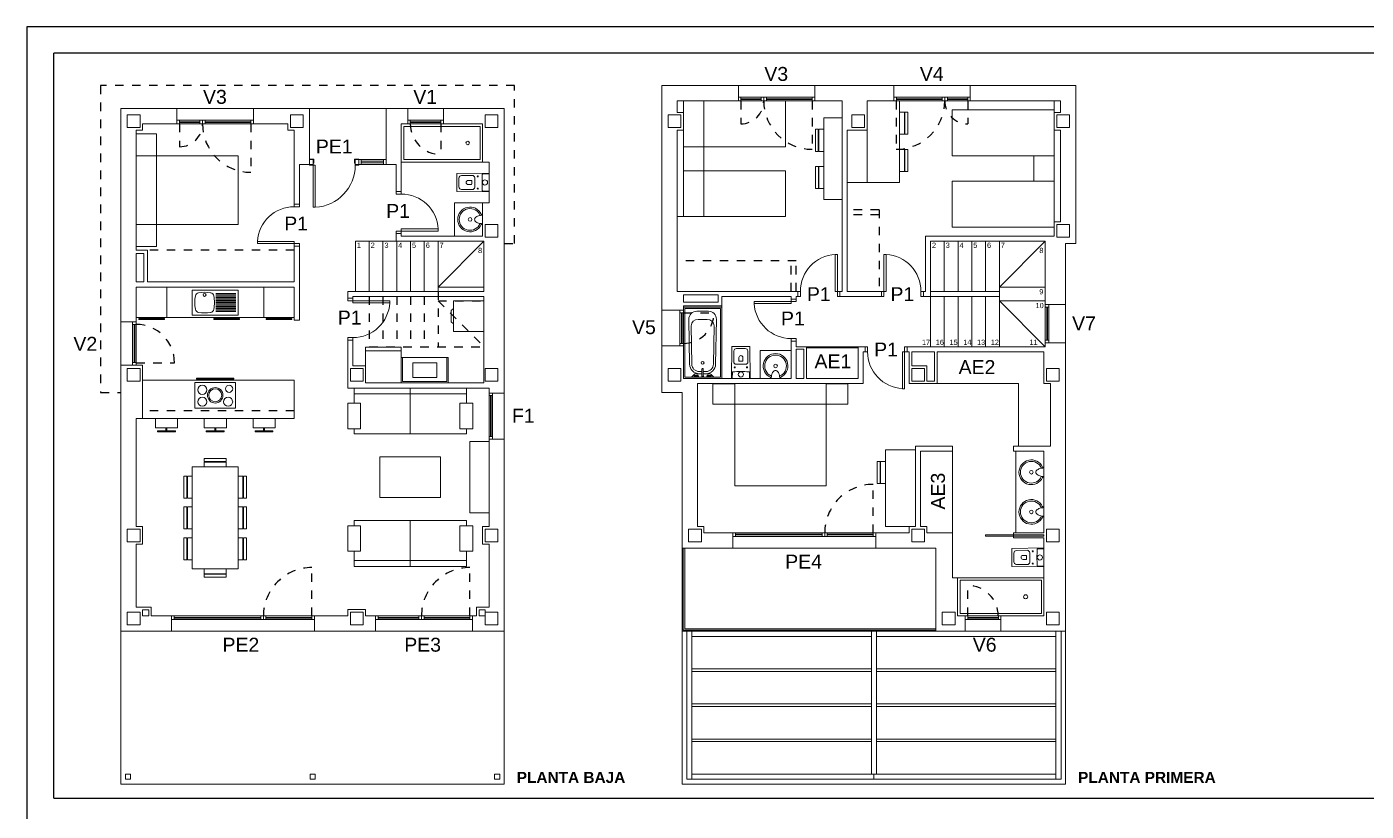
# Model space of a CAD drawing. Header units: millimetres. Extents: x 441156 to 441653, y 4514887 to 4515266.
# Drawn here: x 441501.57 to 441517.34, y 4514899.75 to 4514908.98 of the extents above; entities that cross this region are included whole.
import ezdxf
from ezdxf.enums import TextEntityAlignment as Align

# ---------------------------------------------------------------- set-up
doc = ezdxf.new("R2010")
doc.units = ezdxf.units.MM
doc.linetypes.add('CONTINUA', pattern=[0])
doc.linetypes.add('RAYITAS', pattern=[0.375, 0.25, -0.125])
doc.layers.add('01_cartela', color=6, linetype='Continuous', plot=False)
doc.layers.add('01_muebles_B', color=254, linetype='Continuous', lineweight=5)
for name, color, linetype in [('01_pilares primera', 6, 'Continuous'), ('01_proyeccion', 36, 'RAYITAS'), ('01_proyección', 4, 'RAYITAS'), ('01_texto cartela', 5, 'Continuous'), ('DIVISION', 5, 'Continuous')]:
    doc.layers.add(name, color=color, linetype=linetype)
doc.styles.add('NIEVES2', font='sanss___.ttf')
doc.styles.add('NIEVES3', font='swisseb.ttf')

# ---------------------------------------------------------------- blocks, each defined once
blk = doc.blocks.new('P725-10')
for p, q in [((-0.05, 0.824), (-0.091, 0.824)), ((-0.091, 0.824), (-0.091, 0.1)), ((-0.05, 0.824), (-0.05, 0)), ((-0.775, 0.1), (-0.825, 0.1)), ((-0.825, 0), (-0.775, 0)), ((-0.775, 0.1), (-0.775, 0)), ((0, 0.1), (-0.091, 0.1)), ((-0.05, 0), (0, 0))]:
    blk.add_line(p, q)
blk.add_arc((-0.05, 0.1), 0.725, 93.2758, 180)
blk = doc.blocks.new('lavadora')
blk.add_lwpolyline([(0.6, 0), (0, 0), (0, 0.6), (0.6, 0.6)], close=True)
blk.add_lwpolyline([(0.6, 0.45), (0.64, 0.41), (0.64, 0.19), (0.6, 0.15)])
blk = doc.blocks.new('5-fuegos')
blk.add_lwpolyline([(-0.4, -0.25), (0.4, -0.25), (0.4, 0.25), (-0.4, 0.25)], close=True)
for centre, radius in [((-0.253, 0.107), 0.089), ((0, 0), 0.152), ((0, 0), 0.127), ((0.273, 0.127), 0.0693), ((-0.253, -0.127), 0.089), ((0.253, -0.127), 0.089)]:
    blk.add_circle(centre, radius)
blk = doc.blocks.new('A$C446B5C13')
at = {"layer": '01_muebles_B', "linetype": 'CONTINUA'}
for p, q in [((0.4, 13.25), (0.4, 9.067)), ((1.5, 13.25), (0.4, 13.25)), ((1.5, 12.95), (1.5, 13.25)), ((1.5, 13.25), (3, 13.25)), ((4.1, 13.25), (3, 13.25)), ((3, 12.95), (3, 13.25)), ((4.1, 13.25), (4.1, 12.15)), ((4.1, 13.25), (5.6, 13.25)), ((6.025, 13.25), (5.6, 13.25)), ((5.6, 13.25), (5.6, 12.15)), ((6.025, 12.95), (6.025, 13.25)), ((6.025, 13.25), (6.725, 13.25)), ((7.92, 13.25), (6.725, 13.25)), ((6.725, 12.95), (6.725, 13.25)), ((7.92, 7.67), (7.92, 13.25)), ((0.775, 12.875), (0.7, 12.875)), ((0.775, 12.95), (0.775, 12.875)), ((1.5, 12.95), (0.825, 12.95)), ((0.825, 12.95, 0), (0.825, 12.825, 0)), ((1.5, 13.02, 0), (3, 13.02, 0)), ((1.5, 12.95, 0), (3, 12.95, 0)), ((1.55, 13.02), (1.55, 12.95)), ((1.55, 12.992), (1.95, 12.992, 0)), ((1.55, 12.978), (1.95, 12.978, 0)), ((1.95, 13.02, 0), (1.95, 12.95, 0)), ((2, 13.02, 0), (2, 12.95, 0)), ((2.05, 13.02, 0), (2.05, 12.95, 0)), ((2.05, 12.992, 0), (2.95, 12.992, 0)), ((2.05, 12.978, 0), (2.95, 12.978, 0)), ((2.95, 13.02, 0), (2.95, 12.95, 0)), ((3.675, 12.95), (3, 12.95, 0)), ((3.675, 12.95, 0), (3.675, 12.825, 0)), ((5.9, 12.95), (5.9, 11.622)), ((6.025, 12.95), (5.9, 12.95)), ((6.025, 13.02), (6.725, 13.02)), ((6.025, 12.95), (6.725, 12.95)), ((6.075, 12.95), (6.075, 13.02)), ((6.075, 12.992), (6.675, 12.992)), ((6.075, 12.978), (6.675, 12.978)), ((6.675, 12.95), (6.675, 13.02)), ((7.495, 12.95), (6.725, 12.95)), ((7.495, 12.95, 0), (7.495, 12.2, 0)), ((0.7, 12.825), (0.7, 10.475)), ((0.825, 12.825, 0), (0.7, 12.825, 0)), ((3.675, 12.825, 0), (3.8, 12.825, 0)), ((3.8, 12.825), (3.8, 11.375)), ((1.1, 12.325), (1.1, 10.975)), ((3.9, 12.15), (3.9, 11.375)), ((4.1, 12.15), (3.9, 12.15)), ((4.11, 12.15), (4.17, 12.15)), ((4.17, 12.18), (4.17, 12.15)), ((4.185, 12.25), (4.185, 12.19)), ((4.98, 12.25), (4.98, 12.19)), ((4.995, 12.18), (4.995, 12.15)), ((5.065, 12.25), (5.065, 12.15)), ((5.6, 12.25), (5.065, 12.25)), ((5.6, 12.15), (5.065, 12.15)), ((5.115, 12.25), (5.115, 12.15)), ((5.55, 12.217), (5.115, 12.217)), ((5.55, 12.183), (5.115, 12.183)), ((5.55, 12.25), (5.55, 12.15)), ((5.6, 12.15), (5.8, 12.15)), ((5.8, 12.15), (5.8, 11.622)), ((7.495, 12.2), (7.62, 12.2)), ((7.62, 11.4), (7.62, 12.2)), ((7.03, 11.886), (7.03, 11.713)), ((7.08, 11.936), (7.29, 11.939)), ((7.27, 11.84), (7.21, 11.84)), ((7.28, 11.83), (7.28, 11.77)), ((7.34, 11.889), (7.34, 11.71)), ((7.493, 11.966), (7.62, 11.968)), ((5.8, 11.622), (5.9, 11.622)), ((7.08, 11.663), (7.29, 11.66)), ((7.27, 11.76), (7.21, 11.76)), ((7.493, 11.634), (7.62, 11.632)), ((3.8, 11.375), (3.9, 11.375)), ((6.945, 11.401, 0), (7.495, 11.401, 0)), ((6.945, 10.75), (6.945, 11.401)), ((7.495, 11.4, 0), (7.495, 10.75, 0)), ((7.495, 11.4), (7.62, 11.4)), ((7.339, 11.06, 0), (7.338, 11.09, 0)), ((7.493, 11.171, 0), (7.478, 11.171, 0)), ((7.495, 11.169, 0), (7.495, 10.981, 0)), ((5.8, 10.797), (5.8, 10.65)), ((5.9, 10.797), (5.8, 10.797)), ((5.9, 10.797), (5.9, 10.75)), ((7.493, 10.978, 0), (7.478, 10.979, 0)), ((3.8, 10.55), (3.8, 9.85)), ((3.8, 10.55), (3.9, 10.55)), ((3.9, 10.55), (3.9, 9.1)), ((5, 9.665), (5, 10.65)), ((5.2, 10.65), (5, 10.65)), ((5.8, 10.65), (5.075, 10.65)), ((5.27, 9.665), (5.27, 10.65)), ((5.54, 9.665), (5.54, 10.65)), ((7.52, 10.65), (5.8, 10.65)), ((5.81, 9.665), (5.81, 10.65)), ((7.495, 10.75), (5.9, 10.75)), ((6.08, 9.665), (6.08, 10.65)), ((6.35, 9.665), (6.35, 10.65)), ((6.62, 9.665), (6.62, 10.65)), ((6.62, 9.75), (7.52, 10.65)), ((7.52, 9.665), (7.52, 10.65)), ((0.92, 10.475), (0.7, 10.475)), ((0.92, 10.475), (0.92, 9.85)), ((3.8, 9.85), (3.8, 10.4)), ((3.8, 9.75), (0.7, 9.75)), ((0.7, 9.75), (0.7, 9.067)), ((3.8, 9.85), (0.92, 9.85)), ((3.8, 9.85), (0.92, 9.85)), ((1.3, 9.75), (1.3, 9.15)), ((3.2, 9.75), (3.2, 9.15)), ((3.8, 9.75), (3.8, 9.1)), ((6.62, 9.75), (7.52, 9.75)), ((1.8, 9.2), (1.8, 9.69)), ((1.8, 9.69), (2.7, 9.69)), ((2.259, 9.62), (2.655, 9.62)), ((2.259, 9.595), (2.655, 9.595)), ((2.259, 9.57), (2.655, 9.57)), ((2.259, 9.545), (2.655, 9.545)), ((2.259, 9.52), (2.655, 9.52)), ((2.259, 9.495), (2.655, 9.495)), ((2.259, 9.47), (2.655, 9.47)), ((2.7, 9.69), (2.7, 9.2)), ((7.52, 9.665), (4.85, 9.665)), ((4.85, 9.665), (4.85, 9.532)), ((4.95, 9.532), (4.85, 9.532)), ((7.52, 9.565), (4.95, 9.565)), ((4.95, 9.565), (4.95, 9.532)), ((7.52, 7.87), (7.52, 9.565)), ((2.7, 9.2), (1.8, 9.2)), ((2.259, 9.445), (2.655, 9.445)), ((2.259, 9.42), (2.655, 9.42)), ((2.259, 9.395), (2.655, 9.395)), ((2.259, 9.37), (2.655, 9.37)), ((2.259, 9.345), (2.655, 9.345)), ((2.259, 9.32), (2.655, 9.32)), ((2.259, 9.295), (2.655, 9.295)), ((2.259, 9.27), (2.655, 9.27)), ((0.7, 9.067, 0), (0.4, 9.067, 0)), ((0.4, 9.067), (0.4, 8.217)), ((0.63, 9.067), (0.63, 8.217)), ((0.63, 9.017), (0.7, 9.017)), ((0.658, 8.267), (0.658, 9.017)), ((0.672, 8.267), (0.672, 9.017)), ((3.8, 9.15), (0.7, 9.15)), ((0.7, 9.067), (0.7, 8.217)), ((3.8, 9.1), (3.9, 9.1)), ((4.85, 8.707), (4.85, 7.77)), ((4.95, 8.707), (4.85, 8.707)), ((4.95, 8.707), (4.95, 8.205)), ((5.9, 8.5), (5.2, 8.5)), ((0.4, 8.217), (0.4, 3)), ((0.825, 8.217, 0), (0.4, 8.217, 0)), ((0.63, 8.267), (0.7, 8.267)), ((0.825, 8.217, 0), (0.825, 7.175, 0)), ((4.95, 8.205), (5.2, 8.205)), ((5.2, 8.205), (5.2, 7.87)), ((5.925, 7.895), (5.925, 8.37)), ((6.795, 7.895), (6.795, 8.37)), ((3.8, 7.925), (0.825, 7.925)), ((3.8, 7.175), (3.8, 7.925)), ((5.925, 7.895), (6.795, 7.895)), ((7.62, 7.77), (4.85, 7.77)), ((7.175, 7.655), (4.975, 7.655)), ((7.52, 7.87), (5.2, 7.87)), ((6.075, 7.77), (6.075, 6.87)), ((7.62, 7.67), (7.62, 7.77)), ((7.92, 7.67, 0), (7.62, 7.67, 0)), ((7.62, 7.67, 0), (7.62, 6.77, 0)), ((7.62, 7.62, 0), (7.69, 7.62, 0)), ((7.648, 6.82, 0), (7.648, 7.62, 0)), ((7.662, 6.82, 0), (7.662, 7.62, 0)), ((7.69, 7.67, 0), (7.69, 6.77, 0)), ((7.92, 7.67, 0), (7.92, 6.77, 0)), ((0.7, 7.175), (0.7, 5.055)), ((0.825, 7.175), (0.7, 7.175)), ((3.8, 7.175), (0.825, 7.175)), ((7.62, 6.82, 0), (7.69, 6.82, 0)), ((7.62, 5.055), (7.62, 6.77, 0)), ((7.92, 6.77, 0), (7.62, 6.77, 0)), ((7.92, 3), (7.92, 6.77)), ((6.075, 4.27), (6.075, 5.17)), ((7.495, 4.705, 0), (7.495, 5.055, 0)), ((7.495, 5.055, 0), (7.62, 5.055, 0)), ((0.7, 4.705), (0.7, 3.47)), ((7.62, 4.705, 0), (7.495, 4.705, 0)), ((7.62, 3.47), (7.62, 4.705)), ((7.175, 4.385), (4.975, 4.385)), ((0.7, 3.47), (0.995, 3.47)), ((0.995, 3.47), (0.995, 3.3)), ((7.62, 3.47), (7.375, 3.47)), ((7.375, 3.47), (7.375, 3.3, 0)), ((0.995, 3.3), (1.395, 3.3)), ((1.395, 3.3), (1.395, 3)), ((4.195, 3.3, 0), (1.395, 3.3)), ((4.195, 3.23, 0), (1.395, 3.23)), ((1.445, 3.3), (1.445, 3.23)), ((1.445, 3.272, 0), (3.145, 3.272, 0)), ((1.445, 3.258, 0), (3.145, 3.258, 0)), ((3.145, 3.3, 0), (3.145, 3.23, 0)), ((3.195, 3.3, 0), (3.195, 3.23, 0)), ((3.245, 3.3, 0), (3.245, 3.23, 0)), ((4.145, 3.272, 0), (3.245, 3.272, 0)), ((4.145, 3.258, 0), (3.245, 3.258, 0)), ((4.145, 3.3, 0), (4.145, 3.23, 0)), ((4.195, 3.3, 0), (4.85, 3.3, 0)), ((4.195, 3.3, 0), (4.195, 3, 0)), ((5.2, 3.3), (5.395, 3.3)), ((5.395, 3.3, 0), (5.2, 3.3, 0)), ((7.295, 3.3, 0), (5.395, 3.3, 0)), ((5.395, 3.3, 0), (5.395, 3, 0)), ((7.295, 3.23, 0), (5.395, 3.23, 0)), ((5.445, 3.3, 0), (5.445, 3.23, 0)), ((5.445, 3.272, 0), (6.246, 3.272, 0)), ((5.445, 3.258, 0), (6.246, 3.258, 0)), ((6.246, 3.3, 0), (6.246, 3.23, 0)), ((6.295, 3.3, 0), (6.295, 3.23, 0)), ((6.345, 3.3, 0), (6.345, 3.23, 0)), ((7.245, 3.272, 0), (6.345, 3.272, 0)), ((7.245, 3.258, 0), (6.345, 3.258, 0)), ((7.245, 3.3, 0), (7.245, 3.23, 0)), ((7.295, 3.3), (7.375, 3.3)), ((7.295, 3.3, 0), (7.295, 3, 0)), ((0.4, 3), (1.395, 3)), ((0.4, 3), (0.4, 0)), ((1.395, 3), (4.195, 3, 0)), ((4.195, 3, 0), (5.395, 3, 0)), ((7.295, 3, 0), (5.395, 3, 0)), ((7.295, 3), (7.92, 3)), ((7.92, 3), (7.92, 0)), ((0.4, 0, 0), (7.92, 0))]:
    blk.add_line(p, q, dxfattribs=at)
for points in [[(0.775, 12.875), (0.525, 12.875), (0.525, 13.125), (0.775, 13.125), (0.775, 12.875)], [(3.975, 12.875), (3.725, 12.875), (3.725, 13.125), (3.975, 13.125), (3.975, 12.875)], [(7.495, 12.2), (7.495, 12.95), (5.9, 12.95), (5.9, 12.2)], [(7.445, 12.25), (7.445, 12.9), (5.95, 12.9), (5.95, 12.25)], [(7.545, 13.125), (7.795, 13.125), (7.795, 12.875), (7.545, 12.875), (7.545, 13.125)], [(0.701, 12.325), (0.701, 12.755), (1.1, 12.755), (1.1, 12.325)], [(2.7, 10.975), (0.7, 10.975), (0.7, 12.325), (2.7, 12.325)], [(4.185, 12.26), (4.185, 12.25), (4.1, 12.25), (4.1, 12.26)], [(4.17, 12.15), (4.1, 12.15), (4.1, 12.25), (4.17, 12.25)], [(4.17, 12.15), (4.17, 12.14), (4.1, 12.14), (4.1, 12.15)], [(4.185, 12.19), (4.185, 12.18), (4.17, 12.18), (4.17, 12.19)], [(4.17, 12.14), (4.17, 11.315), (4.21, 11.315), (4.21, 12.14)], [(4.98, 12.26), (4.98, 12.25), (5.065, 12.25), (5.065, 12.26)], [(4.98, 12.19), (4.98, 12.18), (4.995, 12.18), (4.995, 12.19)], [(4.995, 12.15), (4.995, 12.14), (5.065, 12.14), (5.065, 12.15)], [(0.701, 10.975), (0.701, 10.544), (1.1, 10.544), (1.1, 10.975)], [(7.545, 10.975), (7.795, 10.975), (7.795, 10.725), (7.545, 10.725), (7.545, 10.975)], [(0.7, 10.405), (0.85, 10.405), (0.85, 9.85), (0.7, 9.85)], [(2.225, 9.13), (2.225, 9.11), (2.725, 9.11), (2.725, 9.13)], [(3.25, 9.13), (3.25, 9.11), (3.75, 9.11), (3.75, 9.13)], [(5.2, 8.57), (5.2, 7.87), (5.9, 7.87), (5.9, 8.57)], [(0.775, 7.905), (0.525, 7.905), (0.525, 8.155), (0.775, 8.155), (0.775, 7.905)], [(5.15, 7.905), (4.9, 7.905), (4.9, 8.155), (5.15, 8.155), (5.15, 7.905)], [(5.9, 8.37), (6.82, 8.37), (6.82, 7.87), (5.9, 7.87)], [(7.545, 7.905), (7.795, 7.905), (7.795, 8.155), (7.545, 8.155), (7.545, 7.905)], [(2.618, 7.945), (1.883, 7.945), (1.883, 7.965), (2.618, 7.965)], [(4.85, 7.47), (4.85, 6.97), (5.1, 6.97), (5.1, 7.47)], [(7.3, 7.47), (7.3, 6.97), (7.05, 6.97), (7.05, 7.47)], [(1.468, 6.913), (1.468, 6.933), (1.118, 6.933), (1.118, 6.913)], [(1.303, 6.933), (1.303, 6.989), (1.283, 6.989), (1.283, 6.933)], [(2.075, 6.913), (2.075, 6.933), (2.425, 6.933), (2.425, 6.913)], [(2.241, 6.933), (2.241, 6.989), (2.261, 6.989), (2.261, 6.933)], [(3.032, 6.913), (3.032, 6.933), (3.382, 6.933), (3.382, 6.913)], [(3.198, 6.933), (3.198, 6.989), (3.218, 6.989), (3.218, 6.933)], [(7.62, 5.321), (7.246, 5.321), (7.246, 6.718), (7.62, 6.718)], [(2.034, 6.385), (2.466, 6.385), (2.466, 6.327), (2.034, 6.327)], [(2.034, 6.316), (2.466, 6.316), (2.466, 6.222), (2.034, 6.222)], [(6.67, 5.62), (6.67, 6.42), (5.481, 6.42), (5.481, 5.62)], [(1.637, 5.611), (1.637, 6.043), (1.695, 6.043), (1.695, 5.611)], [(1.706, 5.611), (1.706, 6.043), (1.8, 6.043), (1.8, 5.611)], [(1.8, 4.222), (1.8, 6.222), (2.7, 6.222), (2.7, 4.222)], [(2.794, 5.611), (2.794, 6.043), (2.7, 6.043), (2.7, 5.611)], [(2.863, 5.611), (2.863, 6.043), (2.805, 6.043), (2.805, 5.611)], [(1.637, 5.006), (1.637, 5.438), (1.695, 5.438), (1.695, 5.006)], [(1.706, 5.006), (1.706, 5.438), (1.8, 5.438), (1.8, 5.006)], [(2.794, 5.006), (2.794, 5.438), (2.7, 5.438), (2.7, 5.006)], [(2.863, 5.006), (2.863, 5.438), (2.805, 5.438), (2.805, 5.006)], [(0.775, 4.755), (0.525, 4.755), (0.525, 5.005), (0.775, 5.005), (0.775, 4.755)], [(4.85, 4.569), (4.85, 5.069), (5.1, 5.069), (5.1, 4.569)], [(7.3, 4.569), (7.3, 5.069), (7.05, 5.069), (7.05, 4.569)], [(7.545, 4.755), (7.795, 4.755), (7.795, 5.005), (7.545, 5.005), (7.545, 4.755)], [(1.637, 4.401), (1.637, 4.833), (1.695, 4.833), (1.695, 4.401)], [(1.706, 4.401), (1.706, 4.833), (1.8, 4.833), (1.8, 4.401)], [(2.794, 4.401), (2.794, 4.833), (2.7, 4.833), (2.7, 4.401)], [(2.863, 4.401), (2.863, 4.833), (2.805, 4.833), (2.805, 4.401)], [(2.034, 4.128), (2.466, 4.128), (2.466, 4.222), (2.034, 4.222)], [(2.034, 4.059), (2.466, 4.059), (2.466, 4.117), (2.034, 4.117)], [(0.825, 3.42), (0.945, 3.42), (0.945, 3.3), (0.825, 3.3)], [(7.425, 3.42), (7.545, 3.42), (7.545, 3.3), (7.425, 3.3)], [(0.775, 3.125), (0.525, 3.125), (0.525, 3.375), (0.775, 3.375), (0.775, 3.125)], [(5.15, 3.125), (4.9, 3.125), (4.9, 3.375), (5.15, 3.375), (5.15, 3.125)], [(7.545, 3.125), (7.795, 3.125), (7.795, 3.375), (7.545, 3.375), (7.545, 3.125)], [(7.73, 0.2), (7.83, 0.2), (7.83, 0.1), (7.73, 0.1)]]:
    blk.add_lwpolyline(points, close=True, dxfattribs=at)
for points in [[(4.995, 12.25), (4.995, 12.15)], [(5.065, 12.15), (5.065, 12.25)], [(4.975, 7.47), (4.975, 7.77), (7.175, 7.77), (7.175, 7.47)], [(1.076, 7.175), (1.076, 6.989), (1.51, 6.989), (1.51, 7.175)], [(2.468, 7.175), (2.468, 6.989), (2.034, 6.989), (2.034, 7.175)], [(3.425, 7.175), (3.425, 6.989), (2.991, 6.989), (2.991, 7.175)], [(7.175, 6.97), (7.175, 6.87), (4.975, 6.87), (4.975, 6.97)], [(7.175, 5.069), (7.175, 5.17), (4.975, 5.17), (4.975, 5.069)], [(4.975, 4.569), (4.975, 4.27), (7.175, 4.27), (7.175, 4.569)], [(4.85, 3.3), (4.85, 3.425), (5.2, 3.425), (5.2, 3.3)]]:
    blk.add_lwpolyline(points, dxfattribs=at)
at = {"layer": '01_muebles_B', "linetype": 'CONTINUA', "flags": 128}
blk.add_lwpolyline([(7.62, 11.981, 0.414214), (7.616, 11.985), (7.615, 11.985), (6.995, 11.975, 0.436396), (6.99, 11.971), (6.99, 11.629, 0.436396), (6.995, 11.625), (7.615, 11.615), (7.616, 11.615, 0.414214), (7.62, 11.619)], format="xyb", close=True, dxfattribs=at)
at = {"layer": '01_muebles_B', "linetype": 'CONTINUA', "elevation": 0}
for points in [[(0.753, 9.13), (0.753, 9.11), (1.253, 9.11), (1.253, 9.13)], [(6.124, 8.263), (6.596, 8.263), (6.596, 7.977), (6.124, 7.977)], [(0.59, 0.2), (0.49, 0.2), (0.49, 0.1), (0.59, 0.1)], [(4.21, 0.2), (4.11, 0.2), (4.11, 0.1), (4.21, 0.1)]]:
    blk.add_lwpolyline(points, close=True, dxfattribs=at)
blk.add_lwpolyline([(0.7, 5.055), (0.825, 5.055), (0.825, 4.705), (0.7, 4.705)], dxfattribs=at)
at = {"layer": '01_muebles_B', "linetype": 'CONTINUA'}
for centre, radius in [((7.202, 12.575), 0.035), ((7.4, 11.92), 0.01), ((7.54, 11.8), 0.051), ((7.4, 11.68), 0.01), ((7.248, 11.075, 0), 0.036), ((2.042, 9.594), 0.0275)]:
    blk.add_circle(centre, radius, dxfattribs=at)
for centre, radius, start, end in [((4.169, 12.14), 0.827, 272.8856, 359.9505), ((7.08, 11.886), 0.05, 90.924, 180), ((7.21, 11.8), 0.04, 90, 270), ((7.27, 11.83), 0.01, 0, 90), ((7.29, 11.889), 0.05, 0, 90.924), ((10.465, 11.8), 2.982, 176.9359, 183.0641), ((7.494, 11.959), 0.007, 90.924, 176.9359), ((7.08, 11.713), 0.05, 180, 269.076), ((7.27, 11.77), 0.01, 270, 0), ((7.29, 11.71), 0.05, 269.076, 0), ((7.494, 11.641), 0.007, 183.0641, 269.076), ((7.248, 11.075, 0), 0.243, 24.8749, 335.1251), ((7.248, 11.075, 0), 0.213, 22.0656, 338.0564), ((7.386, 11.075, 0), 0.0498, 135.6956, 162.5904), ((7.386, 11.075, 0), 0.0498, 197.9532, 224.3044), ((7.453, 11.009, 0), 0.143, 106.8165, 135.6956), ((7.453, 11.14, 0), 0.143, 224.3044, 253.1835), ((7.492, 10.879, 0), 0.279, 89.383, 106.8165), ((7.479, 11.183, 0), 0.0128, 210.5291, 266.214), ((7.493, 11.169, 0), 0.0027, 0, 83.3159), ((7.492, 11.271, 0), 0.279, 253.1835, 270.617), ((7.479, 10.966, 0), 0.0128, 93.786, 149.4709), ((7.493, 10.981, 0), 0.0027, 276.6841, 0), ((2.6, 9.445), 0.75, 169.8852, 190.1148), ((1.936, 9.564), 0.075, 99.0787, 169.8852), ((2.042, 8.897), 0.75, 80.9213, 99.0787), ((2.149, 9.564), 0.075, 10.1148, 80.9213), ((1.484, 9.445), 0.75, 349.8852, 10.1148), ((1.936, 9.327), 0.075, 190.1148, 260.9213), ((2.042, 9.993), 0.75, 260.9213, 279.0787), ((2.149, 9.327), 0.075, 279.0787, 349.8852)]:
    blk.add_arc(centre, radius, start, end, dxfattribs=at)
at = {"layer": '01_proyección', "color": 120, "ltscale": 0.25}
for p, q in [((3.8, 10.475), (0.92, 10.475)), ((5.27, 9.565), (5.27, 8.58)), ((5.54, 9.565), (5.54, 8.58)), ((5.81, 9.565), (5.81, 8.58)), ((6.08, 9.565), (6.08, 8.58)), ((6.35, 9.565), (6.35, 8.58)), ((6.62, 9.665), (6.62, 8.58)), ((6.62, 9.48), (7.52, 9.48)), ((6.62, 9.48), (7.52, 8.58)), ((5.27, 8.58), (7.495, 8.58)), ((3.8, 7.325), (0.825, 7.325))]:
    blk.add_line(p, q, dxfattribs=at)
at = {"layer": '01_proyección', "color": 120, "ltscale": 0.25, "elevation": 0}
blk.add_lwpolyline([(7.92, 10.6), (8.12, 10.6), (8.12, 13.7), (0, 13.7), (0, 7.68), (0.4, 7.68)], dxfattribs=at)
at = {"layer": '01_muebles_B', "linetype": 'CONTINUA'}
for name, p, rotation in [('P725-10', (5.8, 10.797), 270.0000000010788), ('lavadora', (7.52, 9.48, 0), 180), ('5-fuegos', (2.25, 7.627), 0.004195340002118353)]:
    blk.add_blockref(name, p, dxfattribs=dict(at, rotation=rotation))
at = {"layer": '01_muebles_B', "linetype": 'CONTINUA', "xscale": -1}
for p, rotation in [((3.9, 10.55), 89.9999999953176), ((4.85, 9.532), 269.9999999989208)]:
    blk.add_blockref('P725-10', p, dxfattribs=dict(at, rotation=rotation))
at = {"layer": '01_muebles_B', "linetype": 'CONTINUA', "style": 'NIEVES2'}
for s, p in [('1', (5.069, 10.517)), ('2', (5.339, 10.517)), ('3', (5.609, 10.517)), ('4', (5.879, 10.517)), ('5', (6.149, 10.517)), ('6', (6.419, 10.517)), ('7', (6.689, 10.517)), ('8', (7.445, 10.416))]:
    blk.add_text(s, height=0.103, dxfattribs=at).set_placement(p, align=Align.CENTER)
blk = doc.blocks.new('A$C751621BA')
at = {"layer": '01_muebles_B', "linetype": 'CONTINUA'}
for p, q in [((0, 9.295), (0, 13.7)), ((1.5, 13.7, 0), (0, 13.7, 0)), ((1.5, 13.4, 0), (1.5, 13.7, 0)), ((1.5, 13.7, 0), (3, 13.7, 0)), ((4.55, 13.7, 0), (3, 13.7, 0)), ((3, 13.4, 0), (3, 13.7, 0)), ((4.55, 13.4, 0), (4.55, 13.7, 0)), ((6.05, 13.7, 0), (4.55, 13.7, 0)), ((8.12, 13.7, 0), (6.05, 13.7, 0)), ((6.05, 13.4, 0), (6.05, 13.7, 0)), ((8.12, 10.6), (8.12, 13.7)), ((0.3, 13.175), (0.3, 13.4)), ((1.5, 13.4, 0), (0.3, 13.4, 0)), ((0.824, 13.4, 0), (0.824, 12.5, 0)), ((1.5, 13.47, 0), (3, 13.47, 0)), ((1.5, 13.4, 0), (3, 13.4, 0)), ((1.55, 13.47, 0), (1.55, 13.4, 0)), ((1.55, 13.442, 0), (1.95, 13.442, 0)), ((1.55, 13.428, 0), (1.95, 13.428, 0)), ((1.95, 13.47, 0), (1.95, 13.4, 0)), ((2, 13.47, 0), (2, 13.4, 0)), ((2.05, 13.47, 0), (2.05, 13.4, 0)), ((2.05, 13.442, 0), (2.95, 13.442, 0)), ((2.05, 13.428, 0), (2.95, 13.428, 0)), ((2.95, 13.47, 0), (2.95, 13.4, 0)), ((3.535, 13.4, 0), (3, 13.4, 0)), ((3.535, 9.665), (3.535, 13.4)), ((4.025, 13.4, 0), (4.55, 13.4, 0)), ((6.05, 13.47, 0), (4.55, 13.47, 0)), ((6.05, 13.4, 0), (4.55, 13.4, 0)), ((4.6, 13.47, 0), (4.6, 13.4, 0)), ((5.5, 13.442, 0), (4.6, 13.442, 0)), ((5.5, 13.428, 0), (4.6, 13.428, 0)), ((4.662, 11.8, 0), (4.662, 13.4, 0)), ((5.5, 13.47, 0), (5.5, 13.4, 0)), ((5.55, 13.47, 0), (5.55, 13.4, 0)), ((5.6, 13.47, 0), (5.6, 13.4, 0)), ((6, 13.442, 0), (5.6, 13.442, 0)), ((6, 13.428, 0), (5.6, 13.428, 0)), ((6, 13.47, 0), (6, 13.4, 0)), ((7.82, 13.4, 0), (6.05, 13.4, 0)), ((7.695, 13.4, 0), (7.695, 10.75)), ((7.82, 13.175), (7.82, 13.4)), ((3.175, 11.465, 0), (3.175, 13.065, 0)), ((3.535, 13.065, 0), (3.175, 13.065, 0)), ((0.3, 9.665), (0.3, 12.825)), ((3.635, 9.665), (3.635, 12.825)), ((7.82, 11.025), (7.82, 12.825)), ((0.824, 12.03, 0), (0.824, 11.13, 0)), ((3.635, 11.8, 0), (4.662, 11.8, 0)), ((3.535, 11.465, 0), (3.175, 11.465, 0)), ((0.425, 11.13, 0), (0.3, 11.13)), ((7.695, 10.75), (5.17, 10.75)), ((5.17, 9.665), (5.17, 10.75)), ((7.52, 10.65), (5.27, 10.65)), ((5.27, 9.565), (5.27, 10.65)), ((5.54, 9.665), (5.54, 10.65)), ((5.81, 9.665), (5.81, 10.65)), ((6.08, 9.665), (6.08, 10.65)), ((6.35, 9.665), (6.35, 10.65)), ((6.62, 9.75), (6.62, 10.65)), ((6.62, 9.75), (7.52, 10.65)), ((7.52, 9.405), (7.52, 10.65)), ((7.92, 9.405), (7.92, 10.6)), ((7.92, 10.6, 0), (8.12, 10.6, 0)), ((6.62, 9.75), (7.52, 9.75)), ((6.62, 9.48), (6.62, 9.75)), ((2.668, 9.665), (0.3, 9.665)), ((2.535, 9.565), (1.175, 9.565, 0)), ((1.175, 9.38, 0), (1.175, 9.565, 0)), ((2.535, 9.515), (2.535, 9.565)), ((2.535, 9.515), (2.635, 9.515)), ((2.668, 9.565), (2.635, 9.565)), ((2.635, 9.515), (2.635, 9.565)), ((2.668, 9.665), (2.668, 9.565)), ((3.493, 9.665), (3.493, 9.565)), ((3.493, 9.665), (3.535, 9.665)), ((4.306, 9.565), (3.493, 9.565)), ((4.306, 9.665), (3.635, 9.665)), ((4.306, 9.665), (4.306, 9.565)), ((5.17, 9.665), (5.131, 9.665)), ((5.131, 9.665), (5.17, 9.665)), ((5.131, 9.665), (5.131, 9.565)), ((5.27, 9.565), (5.131, 9.565)), ((5.27, 9.665), (6.62, 9.665)), ((5.27, 9.565), (5.27, 8.58)), ((5.27, 9.565), (6.62, 9.565)), ((5.54, 9.565), (5.54, 8.58)), ((5.81, 9.565), (5.81, 8.58)), ((6.08, 9.565), (6.08, 8.58)), ((6.35, 9.565), (6.35, 8.58)), ((6.62, 9.48), (7.52, 9.48)), ((6.62, 9.48), (6.62, 8.58)), ((6.62, 9.48), (7.52, 8.58)), ((0.425, 9.295, 0), (0, 9.295)), ((0, 8.595), (0, 9.295)), ((0.355, 8.595), (0.355, 9.295)), ((0.425, 9.245), (0.355, 9.245)), ((0.382, 8.645), (0.383, 9.245)), ((0.396, 8.645), (0.397, 9.245)), ((1.175, 9.38, 0), (0.425, 9.38, 0)), ((0.425, 9.295), (0.425, 9.38, 0)), ((0.425, 7.955), (0.425, 9.355)), ((1.175, 9.355), (0.425, 9.355)), ((0.425, 8.595), (0.425, 9.295)), ((1.149, 9.329), (0.451, 9.329)), ((0.451, 9.329), (0.451, 7.981)), ((0.685, 9.275), (0.914, 9.275)), ((1.149, 7.981), (1.149, 9.329)), ((1.175, 9.355), (1.175, 9.38, 0)), ((1.175, 7.955), (1.175, 9.355)), ((7.52, 9.405), (7.52, 8.655)), ((7.52, 9.405), (7.92, 9.405)), ((7.52, 9.355), (7.59, 9.355)), ((7.548, 8.705), (7.548, 9.355)), ((7.562, 8.705), (7.562, 9.355)), ((7.59, 9.405), (7.59, 8.655)), ((7.92, 9.405), (7.92, 8.655)), ((0.544, 8.237), (0.529, 9.116)), ((0.586, 8.237), (0.574, 8.989)), ((0.709, 9.115), (0.89, 9.115)), ((1.013, 8.237), (1.025, 8.989)), ((1.055, 8.237), (1.07, 9.116)), ((2.535, 7.955), (2.535, 8.69)), ((2.535, 8.69), (2.635, 8.69)), ((2.635, 8.58), (2.635, 8.69)), ((7.519, 8.705), (7.589, 8.705)), ((0, 7.68), (0, 8.595)), ((0, 8.595), (0.425, 8.595)), ((0.425, 8.645), (0.355, 8.645)), ((0.425, 8.595), (0.425, 7.955)), ((1.413, 8.495, 0), (1.41, 8.285, 0)), ((1.636, 8.545, 0), (1.463, 8.545, 0)), ((1.686, 8.495, 0), (1.689, 8.285, 0)), ((2.535, 8.505), (1.925, 8.505, 0)), ((1.925, 7.955, 0), (1.925, 8.505, 0)), ((2.635, 8.58), (2.835, 8.58)), ((2.635, 8.53), (2.635, 7.955)), ((2.635, 8.53), (2.635, 7.955)), ((2.635, 8.53), (2.785, 8.53)), ((2.785, 8.53), (2.785, 7.955)), ((3.849, 8.58, 0), (2.835, 8.58)), ((2.835, 8.58), (2.835, 7.955)), ((3.849, 8.555, 0), (2.835, 8.555)), ((3.986, 8.58), (3.849, 8.58)), ((3.85, 8.58, 0), (3.85, 7.955, 0)), ((3.986, 8.48), (3.95, 8.48)), ((3.95, 8.48, 0), (3.95, 7.855, 0)), ((3.986, 8.48), (3.986, 8.58)), ((7.52, 8.58), (4.811, 8.58)), ((4.811, 8.48), (4.811, 8.58)), ((4.85, 8.48), (4.811, 8.48)), ((4.85, 8.48), (4.811, 8.48)), ((4.85, 7.855), (4.85, 8.48)), ((4.9, 8.205), (4.9, 8.48)), ((5.35, 8.48), (4.9, 8.48)), ((5.35, 8.48), (5.35, 7.905)), ((7.495, 8.48), (5.4, 8.48)), ((5.4, 8.48), (5.4, 7.855)), ((7.52, 8.655), (7.92, 8.655)), ((7.52, 8.655), (7.52, 8.58)), ((7.92, 3), (7.92, 8.655)), ((1.639, 8.235, 0), (1.46, 8.235, 0)), ((1.51, 8.305, 0), (1.51, 8.365, 0)), ((1.58, 8.295, 0), (1.52, 8.295, 0)), ((1.59, 8.305, 0), (1.59, 8.365, 0)), ((4.9, 8.205), (5.2, 8.205)), ((5.2, 7.905), (5.2, 8.205)), ((2.535, 7.955, 0), (0.425, 7.955, 0)), ((1.175, 7.955), (0.425, 7.955)), ((0.451, 7.981), (1.149, 7.981)), ((0.633, 8.035), (0.593, 7.995)), ((0.634, 8.012), (0.7, 8.012)), ((0.634, 8.012), (0.634, 7.997)), ((0.634, 7.997), (0.7, 7.997)), ((0.734, 8.05), (0.668, 8.05)), ((0.734, 8.092), (0.787, 8.092)), ((0.734, 8.05), (0.787, 8.05)), ((0.787, 8.005), (0.787, 8.142)), ((0.813, 8.142), (0.813, 8.005)), ((0.813, 8.092), (0.865, 8.092)), ((0.813, 8.05), (0.865, 8.05)), ((0.865, 8.05), (0.931, 8.05)), ((0.966, 8.012), (0.9, 8.012)), ((0.9, 7.997), (0.966, 7.997)), ((0.966, 8.035), (1.006, 7.995)), ((0.966, 7.997), (0.966, 8.012)), ((1.383, 8.082, 0), (1.381, 7.955, 0)), ((1.716, 8.082, 0), (1.718, 7.955, 0)), ((2.133, 7.957, 0), (2.134, 7.972, 0)), ((2.324, 7.955, 0), (2.136, 7.955, 0)), ((2.214, 8.111, 0), (2.245, 8.112, 0)), ((2.326, 7.957, 0), (2.325, 7.972, 0)), ((2.785, 7.955), (2.635, 7.955)), ((3.85, 7.955), (2.835, 7.955)), ((5.2, 7.905), (5.35, 7.905)), ((0.4, 7.68), (0, 7.68)), ((0.4, 4.63), (0.4, 7.68)), ((0.7, 5.055), (0.7, 7.855)), ((3.949, 7.855, 0), (0.7, 7.855, 0)), ((4.85, 7.855), (5.4, 7.855)), ((6.995, 7.855), (5.4, 7.855)), ((6.995, 6.63), (6.995, 7.855)), ((7.495, 7.855, 0), (7.62, 7.855, 0)), ((7.62, 6.63), (7.62, 7.855)), ((3.22, 7.455, 0), (1.429, 7.455, 0)), ((4.975, 6.63), (4.975, 5.055)), ((5.7, 6.63, 0), (4.975, 6.63)), ((5.7, 6.63, 0), (5.7, 6.53, 0)), ((6.895, 6.63, 0), (7.62, 6.63, 0)), ((6.895, 6.53, 0), (6.895, 6.63, 0)), ((5.075, 6.53), (5.075, 5.055)), ((5.7, 6.53, 0), (5.075, 6.53, 0)), ((5.7, 6.53, 0), (5.075, 6.53, 0)), ((5.7, 4.93, 0), (5.7, 6.53, 0)), ((6.895, 6.53, 0), (7.495, 6.53, 0)), ((6.945, 6.53, 0), (6.945, 4.93, 0)), ((7.495, 6.53, 0), (7.495, 4.93, 0)), ((7.338, 6.103, 0), (7.338, 6.134, 0)), ((7.492, 6.215, 0), (7.478, 6.214, 0)), ((7.495, 6.212, 0), (7.495, 6.024, 0)), ((7.492, 6.022, 0), (7.478, 6.023, 0)), ((7.338, 5.356, 0), (7.338, 5.326, 0)), ((7.492, 5.438, 0), (7.478, 5.437, 0)), ((7.495, 5.247, 0), (7.495, 5.435, 0)), ((4.975, 5.055), (4.85, 5.055)), ((4.85, 4.93, 0), (4.85, 5.055, 0)), ((4.925, 5.055), (4.925, 5.055)), ((5.075, 5.055), (5.2, 5.055)), ((5.125, 5.055), (5.125, 5.055)), ((5.2, 4.93, 0), (5.2, 5.055, 0)), ((7.492, 5.244, 0), (7.478, 5.245, 0)), ((0.825, 4.93), (1.395, 4.93, 0)), ((1.395, 4.93), (1.395, 4.63)), ((4.195, 4.93, 0), (1.395, 4.93)), ((4.195, 4.86, 0), (1.395, 4.86)), ((1.445, 4.93), (1.445, 4.86)), ((1.445, 4.902, 0), (3.145, 4.902, 0)), ((1.445, 4.888, 0), (3.145, 4.888, 0)), ((3.145, 4.93, 0), (3.145, 4.86, 0)), ((3.195, 4.93, 0), (3.195, 4.86, 0)), ((3.245, 4.93, 0), (3.245, 4.86, 0)), ((4.144, 4.902, 0), (3.245, 4.902, 0)), ((4.144, 4.888, 0), (3.245, 4.888, 0)), ((4.144, 4.93, 0), (4.144, 4.86, 0)), ((4.195, 4.93, 0), (4.85, 4.93, 0)), ((4.195, 4.93, 0), (4.195, 4.63, 0)), ((5.2, 4.93, 0), (5.7, 4.93, 0)), ((5.7, 4.05, 0), (5.7, 4.93, 0)), ((6.895, 4.93, 0), (7.495, 4.93)), ((6.895, 4.93, 0), (6.895, 4.894, 0)), ((6.895, 4.894, 0), (6.895, 4.866, 0)), ((6.895, 4.866, 0), (6.895, 4.83, 0)), ((6.895, 4.83, 0), (7.495, 4.83)), ((7.495, 4.83, 0), (7.495, 3.3, 0)), ((0.4, 4.63), (1.395, 4.63)), ((0.4, 3), (0.4, 4.63)), ((0.42, 4.63), (0.42, 3.02)), ((0.45, 4.63), (0.45, 3.05)), ((1.395, 4.63), (4.195, 4.63, 0)), ((4.195, 4.63), (5.375, 4.63)), ((5.375, 3), (5.375, 4.63)), ((6.905, 4.534, 0), (6.905, 4.362, 0)), ((6.954, 4.584, 0), (7.164, 4.588, 0)), ((7.145, 4.488, 0), (7.085, 4.488, 0)), ((7.155, 4.478, 0), (7.155, 4.418, 0)), ((7.215, 4.538, 0), (7.215, 4.358, 0)), ((7.368, 4.614, 0), (7.495, 4.616, 0)), ((6.954, 4.312, 0), (7.164, 4.308, 0)), ((7.145, 4.408, 0), (7.085, 4.408, 0)), ((7.368, 4.282, 0), (7.495, 4.28, 0)), ((5.8, 3.3), (5.95, 3.3)), ((6.65, 3.3, 0), (5.95, 3.3, 0)), ((5.95, 3.3, 0), (5.95, 3, 0)), ((6.65, 3.23, 0), (5.95, 3.23, 0)), ((6, 3.3, 0), (6, 3.23, 0)), ((6.6, 3.272, 0), (6, 3.272, 0)), ((6.6, 3.258, 0), (6, 3.258, 0)), ((6.6, 3.3, 0), (6.6, 3.23, 0)), ((6.65, 3.3), (7.495, 3.3)), ((6.65, 3.3, 0), (6.65, 3, 0)), ((0.4, 3), (5.375, 3)), ((0.4, 3), (0.4, 0)), ((0.42, 3.02), (5.375, 3.02)), ((0.45, 3.05), (5.375, 3.05)), ((0.49, 3), (0.49, 0.1)), ((0.59, 0.1), (0.59, 3)), ((0.59, 2.9, 0), (4.11, 2.9, 0)), ((4.11, 0.2, 0), (4.11, 3, 0)), ((4.21, 0.2, 0), (4.21, 3, 0)), ((4.21, 2.9, 0), (7.73, 2.9, 0)), ((5.375, 3), (5.95, 3)), ((6.65, 3, 0), (5.95, 3, 0)), ((6.65, 3), (7.92, 3, 0)), ((7.73, 0.1, 0), (7.73, 3, 0)), ((7.83, 3, 0), (7.83, 0.1, 0)), ((7.92, 3, 0), (7.92, 0, 0)), ((4.11, 2.262, 0), (0.59, 2.262, 0)), ((4.11, 2.212, 0), (0.59, 2.212, 0)), ((7.73, 2.262, 0), (4.21, 2.262, 0)), ((7.73, 2.212, 0), (4.21, 2.212, 0)), ((4.11, 1.575, 0), (0.59, 1.575, 0)), ((4.11, 1.525, 0), (0.59, 1.525, 0)), ((7.73, 1.575, 0), (4.21, 1.575, 0)), ((7.73, 1.525, 0), (4.21, 1.525, 0)), ((4.11, 0.887, 0), (0.59, 0.887, 0)), ((4.11, 0.837, 0), (0.59, 0.837, 0)), ((7.73, 0.887, 0), (4.21, 0.887, 0)), ((7.73, 0.837, 0), (4.21, 0.837, 0)), ((0.49, 0.1, 0), (7.83, 0.1, 0)), ((0.59, 0.2, 0), (7.73, 0.2, 0)), ((4.16, 0.1, 0), (4.16, 0.2, 0)), ((4.16, 0.1, 0), (4.16, 0.2, 0)), ((0.4, 0, 0), (7.92, 0, 0))]:
    blk.add_line(p, q, dxfattribs=at)
at = {"layer": '01_muebles_B', "linetype": 'CONTINUA', "elevation": 0}
for points in [[(0.425, 12.5), (2.425, 12.5), (2.425, 13.4), (0.425, 13.4)], [(4.757, 13.177), (4.757, 12.745), (4.663, 12.745), (4.663, 13.177)], [(4.825, 13.177), (4.825, 12.745), (4.768, 12.745), (4.768, 13.177)], [(7.694, 12.325), (5.694, 12.325), (5.694, 13.225), (7.694, 13.225)], [(3.012, 12.842), (3.012, 12.41), (3.069, 12.41), (3.069, 12.842)], [(3.08, 12.842), (3.08, 12.41), (3.174, 12.41), (3.174, 12.842)], [(0.425, 12.03), (0.425, 12.5), (0.825, 12.5), (0.825, 12.03)], [(4.756, 12.445), (4.756, 12.014), (4.662, 12.014), (4.662, 12.445)], [(4.825, 12.445), (4.825, 12.014), (4.767, 12.014), (4.767, 12.445)], [(3.012, 12.11), (3.012, 11.679), (3.07, 11.679), (3.07, 12.11)], [(3.081, 12.11), (3.081, 11.679), (3.175, 11.679), (3.175, 12.11)], [(7.295, 11.825), (7.295, 12.325), (7.695, 12.325), (7.695, 11.825)], [(0.425, 11.13), (2.425, 11.13), (2.425, 12.03), (0.425, 12.03)], [(7.694, 10.925), (5.694, 10.925), (5.694, 11.825), (7.694, 11.825)], [(1.429, 7.854), (0.999, 7.854), (0.999, 7.455), (1.429, 7.455)], [(1.429, 5.855), (1.429, 7.855), (3.22, 7.855), (3.22, 5.855)], [(3.22, 7.854), (3.65, 7.854), (3.65, 7.455), (3.22, 7.455)], [(4.222, 6.332), (4.222, 5.9), (4.279, 5.9), (4.279, 6.332)], [(4.29, 6.332), (4.29, 5.9), (4.384, 5.9), (4.384, 6.332)], [(4.385, 5.055), (4.975, 5.055), (4.975, 6.555), (4.385, 6.555)], [(6.345, 4.894), (7.495, 4.894), (7.495, 4.866), (6.345, 4.866)]]:
    blk.add_lwpolyline(points, close=True, dxfattribs=at)
at = {"layer": '01_muebles_B', "linetype": 'CONTINUA'}
for points in [[(4.025, 13.4), (4.025, 12.825)], [(0.3, 13.175), (0.425, 13.175), (0.425, 12.825)], [(7.82, 12.825), (7.695, 12.825), (7.695, 13.175)], [(7.695, 13.175), (7.82, 13.175)], [(0.425, 12.825), (0.3, 12.825)], [(4.025, 12.825), (3.635, 12.825)], [(7.695, 10.75), (7.695, 11.025)], [(7.695, 11.025), (7.82, 11.025)], [(7.495, 8.48), (7.495, 7.855)], [(0.7, 5.055), (0.825, 5.055), (0.825, 4.93)], [(5.8, 3.3), (5.8, 4.05), (5.7, 4.05)]]:
    blk.add_lwpolyline(points, dxfattribs=at)
for points in [[(0.375, 12.875), (0.125, 12.875), (0.125, 13.125), (0.375, 13.125), (0.375, 12.875)], [(3.975, 12.875), (3.725, 12.875), (3.725, 13.125), (3.975, 13.125), (3.975, 12.875)], [(7.745, 13.125), (7.995, 13.125), (7.995, 12.875), (7.745, 12.875), (7.745, 13.125)], [(7.745, 10.975), (7.995, 10.975), (7.995, 10.725), (7.745, 10.725), (7.745, 10.975)], [(1.105, 9.45), (0.425, 9.45), (0.425, 9.595), (1.105, 9.595)], [(0.375, 7.905), (0.125, 7.905), (0.125, 8.155), (0.375, 8.155), (0.375, 7.905)], [(5.15, 7.905), (4.9, 7.905), (4.9, 8.155), (5.15, 8.155), (5.15, 7.905)], [(7.545, 7.905), (7.795, 7.905), (7.795, 8.155), (7.545, 8.155), (7.545, 7.905)], [(0.775, 4.755), (0.525, 4.755), (0.525, 5.005), (0.775, 5.005), (0.775, 4.755)], [(5.15, 4.755), (4.9, 4.755), (4.9, 5.005), (5.15, 5.005), (5.15, 4.755)], [(7.545, 4.755), (7.795, 4.755), (7.795, 5.005), (7.545, 5.005), (7.545, 4.755)], [(7.495, 4.05), (5.8, 4.05), (5.8, 3.3), (7.495, 3.3)], [(7.445, 4), (5.85, 4), (5.85, 3.35), (7.445, 3.35)], [(5.5, 3.125), (5.75, 3.125), (5.75, 3.375), (5.5, 3.375), (5.5, 3.125)], [(7.545, 3.125), (7.795, 3.125), (7.795, 3.375), (7.545, 3.375), (7.545, 3.125)]]:
    blk.add_lwpolyline(points, close=True, dxfattribs=at)
at = {"layer": '01_muebles_B', "linetype": 'CONTINUA', "elevation": 0}
blk.add_lwpolyline([(4.025, 11.8), (4.025, 12.825)], dxfattribs=at)
at = {"layer": '01_muebles_B', "linetype": 'CONTINUA', "elevation": 0, "flags": 128}
for points in [[(1.731, 7.955, 0.414214), (1.735, 7.959), (1.735, 7.96), (1.725, 8.58, 0.436396), (1.721, 8.585), (1.379, 8.585, 0.436396), (1.375, 8.58), (1.365, 7.96), (1.365, 7.959, 0.414214), (1.369, 7.955)], [(7.495, 4.629, 0.414214), (7.491, 4.633), (7.49, 4.633), (6.869, 4.623, 0.436396), (6.865, 4.619), (6.865, 4.277, 0.436396), (6.869, 4.273), (7.49, 4.263), (7.491, 4.263, 0.414214), (7.495, 4.267)]]:
    blk.add_lwpolyline(points, format="xyb", close=True, dxfattribs=at)
at = {"layer": '01_muebles_B', "linetype": 'CONTINUA'}
for centre, radius in [((0.8, 8.265), 0.0275), ((1.43, 8.175, 0), 0.01), ((1.67, 8.175, 0), 0.01), ((2.23, 8.202, 0), 0.036), ((1.55, 8.035, 0), 0.051), ((7.247, 6.118, 0), 0.036), ((7.247, 5.341, 0), 0.036), ((7.275, 4.568, 0), 0.01), ((7.415, 4.448, 0), 0.051), ((7.275, 4.328, 0), 0.01)]:
    blk.add_circle(centre, radius, dxfattribs=at)
for centre, radius, start, end in [((0.683, 9.121), 0.154, 89.317, 181.6763), ((0.916, 9.121), 0.154, 358.3237, 90.683), ((0.706, 8.982), 0.132, 88.598, 177.0747), ((0.893, 8.982), 0.132, 2.9253, 91.402), ((1.463, 8.495, 0), 0.05, 90, 179.076), ((1.636, 8.495, 0), 0.05, 0.924, 90), ((2.23, 8.202, 0), 0.243, 294.8749, 245.1251), ((2.23, 8.202, 0), 0.213, 292.0656, 248.0564), ((0.734, 8.24), 0.19, 180.9132, 270), ((0.734, 8.24), 0.148, 180.8545, 270), ((0.865, 8.24), 0.148, 270, 359.079), ((0.865, 8.24), 0.19, 270, 359.0249), ((1.46, 8.285, 0), 0.05, 179.076, 270), ((1.55, 8.365, 0), 0.04, 0, 180), ((1.52, 8.305, 0), 0.01, 180, 270), ((1.58, 8.305, 0), 0.01, 270, 0), ((1.639, 8.285, 0), 0.05, 270, 0.924), ((0.558, 8.031), 0.05, 270, 314.9968), ((0.668, 8), 0.05, 90, 135), ((0.7, 8.005), 0.017, 206.179, 153.821), ((0.7, 8.005), 0.0075, 270, 90), ((0.8, 8.005), 0.019, 133.1736, 46.8264), ((0.8, 8.005), 0.013, 180, 0), ((0.9, 8.005), 0.017, 26.179, 333.821), ((0.9, 8.005), 0.0075, 90, 270), ((0.931, 8), 0.05, 45.1537, 90), ((1.041, 8.031), 0.05, 224.9908, 270), ((1.39, 8.081, 0), 0.007, 93.0641, 179.076), ((1.55, 5.11, 0), 2.982, 86.9359, 93.0641), ((1.709, 8.081, 0), 0.007, 0.924, 86.9359), ((2.121, 7.971, 0), 0.0128, 3.786, 59.4709), ((2.136, 7.957, 0), 0.0027, 186.6841, 270), ((2.425, 7.958, 0), 0.279, 163.1835, 180.617), ((2.295, 7.997, 0), 0.143, 134.3044, 163.1835), ((2.23, 8.064, 0), 0.0498, 107.9532, 134.3044), ((2.23, 8.064, 0), 0.0498, 45.6956, 72.5904), ((2.164, 7.997, 0), 0.143, 16.8165, 45.6956), ((2.034, 7.958, 0), 0.279, 359.383, 16.8165), ((2.324, 7.957, 0), 0.0027, 270, 353.3159), ((2.338, 7.971, 0), 0.0128, 120.5291, 176.214), ((7.247, 6.118, 0), 0.243, 24.8749, 335.1251), ((7.247, 6.118, 0), 0.213, 22.0656, 338.0564), ((7.385, 6.119, 0), 0.0498, 135.6956, 162.5904), ((7.385, 6.119, 0), 0.0498, 197.9532, 224.3044), ((7.452, 6.053, 0), 0.143, 106.8165, 135.6956), ((7.452, 6.184, 0), 0.143, 224.3044, 253.1835), ((7.492, 5.923, 0), 0.279, 89.383, 106.8165), ((7.492, 6.314, 0), 0.279, 253.1835, 270.617), ((7.479, 6.227, 0), 0.0128, 210.5291, 266.214), ((7.492, 6.212, 0), 0.0027, 0, 83.3159), ((7.479, 6.01, 0), 0.0128, 93.786, 149.4709), ((7.492, 6.024, 0), 0.0027, 276.6841, 0), ((7.247, 5.341, 0), 0.243, 24.8749, 335.1251), ((7.247, 5.341, 0), 0.213, 21.9436, 337.9344), ((7.385, 5.341, 0), 0.0498, 135.6956, 162.0468), ((7.385, 5.341, 0), 0.0498, 197.4096, 224.3044), ((7.452, 5.275, 0), 0.143, 106.8165, 135.6956), ((7.452, 5.406, 0), 0.143, 224.3044, 253.1835), ((7.492, 5.145, 0), 0.279, 89.383, 106.8165), ((7.492, 5.536, 0), 0.279, 253.1835, 270.617), ((7.479, 5.45, 0), 0.0128, 210.5291, 266.214), ((7.492, 5.435, 0), 0.0027, 0, 83.3159), ((7.479, 5.232, 0), 0.0128, 93.786, 149.4709), ((7.492, 5.247, 0), 0.0027, 276.6841, 0), ((6.955, 4.534, 0), 0.05, 90.924, 180), ((7.085, 4.448, 0), 0.04, 90, 270), ((7.145, 4.478, 0), 0.01, 0, 90), ((7.165, 4.538, 0), 0.05, 0, 90.924), ((10.339, 4.448, 0), 2.982, 176.9359, 183.0641), ((7.368, 4.607, 0), 0.007, 90.924, 176.9359), ((6.955, 4.362, 0), 0.05, 180, 269.076), ((7.145, 4.418, 0), 0.01, 270, 0), ((7.165, 4.358, 0), 0.05, 269.076, 0), ((7.368, 4.289, 0), 0.007, 183.0641, 269.076), ((7.135, 3.675), 0.04, 0.0137, 180.0137), ((7.135, 3.675), 0.04, 180.0137, 0.0137)]:
    blk.add_arc(centre, radius, start, end, dxfattribs=at)
at = {"layer": '01_muebles_B', "linetype": 'CONTINUA', "extrusion": (0, 0, -1)}
blk.add_ellipse((0.8, 8.142), major_axis=(-0.013, 0), ratio=0.955769, start_param=0, end_param=3.141593, dxfattribs=at)
at = {"layer": '01_proyección', "color": 120, "ltscale": 0.25}
for p, q in [((4.26, 11.265, 0), (3.635, 11.265, 0)), ((4.26, 11.165, 0), (3.635, 11.165, 0)), ((4.26, 11.265, 0), (4.26, 9.665, 0)), ((2.635, 10.265), (0.3, 10.265)), ((2.535, 9.665, 0), (2.535, 10.265, 0)), ((2.635, 9.665, 0), (2.635, 10.265, 0))]:
    blk.add_line(p, q, dxfattribs=at)
at = {"layer": '01_muebles_B', "linetype": 'CONTINUA'}
blk.add_blockref('P725-10', (3.493, 9.565), dxfattribs=at)
at = {"layer": '01_muebles_B', "linetype": 'CONTINUA', "xscale": -1}
blk.add_blockref('P725-10', (4.306, 9.565), dxfattribs=at)
at = {"layer": '01_muebles_B', "linetype": 'CONTINUA', "rotation": 89.99999999999999}
blk.add_blockref('P725-10', (2.635, 9.515), dxfattribs=at)
at = {"layer": '01_muebles_B', "linetype": 'CONTINUA', "xscale": -1, "rotation": 180}
blk.add_blockref('P725-10', (4.811, 8.58), dxfattribs=at)
at = {"layer": '01_muebles_B', "linetype": 'CONTINUA', "style": 'NIEVES2'}
for s, height, p in [('2', 0.103, (5.338, 10.517)), ('3', 0.103, (5.608, 10.517)), ('4', 0.103, (5.878, 10.517)), ('5', 0.103, (6.148, 10.517)), ('6', 0.103, (6.418, 10.517)), ('7', 0.103, (6.688, 10.517)), ('8', 0.103, (7.444, 10.416)), ('9', 0.103, (7.444, 9.606)), ('10', 0.1026, (7.409, 9.336)), ('17', 0.1026, (5.182, 8.615)), ('16', 0.1026, (5.452, 8.615)), ('15', 0.1026, (5.722, 8.615)), ('14', 0.1026, (5.992, 8.615)), ('13', 0.1026, (6.262, 8.615)), ('12', 0.1026, (6.532, 8.615)), ('11', 0.1026, (7.29, 8.615))]:
    blk.add_text(s, height=height, dxfattribs=at).set_placement(p, align=Align.CENTER)

msp = doc.modelspace()

# ---------------------------------------------------------------- linework, layer by layer
at = {"layer": '01_cartela', "color": 1}
msp.add_lwpolyline([(441501.573, 4514908.981), (441501.573, 4514887.446), (441532.211, 4514887.446), (441532.211, 4514908.981)], close=True, dxfattribs=at)
at = {"layer": '01_proyeccion', "color": 170, "ltscale": 0.25}
for p, q in [((441509.976, 4514908.11, 0), (441509.976, 4514907.84, 0)), ((441510.816, 4514908.11, 0), (441510.816, 4514907.54, 0)), ((441511.806, 4514908.11, 0), (441511.806, 4514907.54, 0)), ((441512.646, 4514908.11, 0), (441512.646, 4514907.84, 0)), ((441503.371, 4514907.84, 0), (441503.371, 4514907.57, 0)), ((441504.211, 4514907.84, 0), (441504.211, 4514907.27, 0)), ((441506.446, 4514907.84, 0), (441506.446, 4514907.48, 0)), ((441509.301, 4514905.616, 0), (441509.661, 4514905.616, 0)), ((441502.861, 4514905.03, 0), (441503.311, 4514905.03, 0)), ((441511.533, 4514903.028, 0), (441511.533, 4514903.598, 0)), ((441504.928, 4514902.05, 0), (441504.928, 4514902.62, 0)), ((441506.788, 4514902.05, 0), (441506.788, 4514902.62, 0)), ((441512.646, 4514902.05, 0), (441512.646, 4514902.41, 0))]:
    msp.add_line(p, q, dxfattribs=at)
for centre, radius, start, end in [((441509.976, 4514908.11, 0), 0.27, 270, 0), ((441510.816, 4514908.11, 0), 0.57, 180.0003, 270), ((441511.806, 4514908.11, 0), 0.57, 270, 359.9997), ((441512.646, 4514908.11, 0), 0.27, 180, 270), ((441503.371, 4514907.84, 0), 0.27, 270, 0), ((441504.211, 4514907.84, 0), 0.57, 180.0003, 270), ((441506.446, 4514907.84, 0), 0.36, 180, 270), ((441509.301, 4514905.617, 0), 0.36, 270, 359.9042), ((441502.861, 4514905.03, 0), 0.45, 0.0004, 89.9975), ((441511.533, 4514903.028, 0), 0.57, 90, 180.004), ((441504.928, 4514902.05, 0), 0.57, 90, 180.004), ((441506.788, 4514902.05, 0), 0.57, 90, 180.004), ((441512.646, 4514902.05, 0), 0.36, 0, 90)]:
    msp.add_arc(centre, radius, start, end, dxfattribs=at)
at = {"layer": 'DIVISION', "color": 5}
for p, q in [((441531.901, 4514908.671), (441501.891, 4514908.671)), ((441501.891, 4514899.908), (441501.891, 4514908.671)), ((441501.891, 4514899.908), (441531.901, 4514899.908))]:
    msp.add_line(p, q, dxfattribs=at)

# ---------------------------------------------------------------- block references
at = {"layer": '01_muebles_B', "linetype": 'CONTINUA', "xscale": 0.6, "yscale": 0.6, "zscale": 0.6}
for name, p in [('A$C446B5C13', (441502.441, 4514900.07, 0)), ('A$C751621BA', (441509.047, 4514900.07, 0))]:
    msp.add_blockref(name, p, dxfattribs=at)

# ---------------------------------------------------------------- texts
at = {"layer": '01_pilares primera', "color": 7, "style": 'NIEVES2'}
for s, p in [('V3', (441510.533, 4514908.345, 0)), ('V4', (441512.363, 4514908.345, 0)), ('V3', (441503.927, 4514908.075, 0)), ('V1', (441506.402, 4514908.075, 0)), ('PE1', (441505.408, 4514907.491, 0)), ('P1', (441506.083, 4514906.733, 0)), ('P1', (441504.883, 4514906.585, 0)), ('P1', (441511.034, 4514905.754, 0)), ('P1', (441512.017, 4514905.754, 0)), ('P1', (441505.513, 4514905.479, 0)), ('V5', (441508.976, 4514905.366, 0)), ('P1', (441510.729, 4514905.468, 0)), ('V7', (441514.155, 4514905.41, 0)), ('V2', (441502.402, 4514905.17, 0)), ('P1', (441511.825, 4514905.103, 0)), ('AE1', (441511.276, 4514904.964, 0)), ('AE2', (441512.972, 4514904.896, 0)), ('F1', (441507.55, 4514904.324, 0)), ('PE4', (441510.931, 4514902.608, 0)), ('PE2', (441504.309, 4514901.63, 0)), ('PE3', (441506.448, 4514901.63, 0)), ('V6', (441512.986, 4514901.63, 0))]:
    msp.add_text(s, height=0.1638, dxfattribs=at).set_placement(p, align=Align.RIGHT)
msp.add_text('AE3', height=0.1638, rotation=90, dxfattribs=at).set_placement((441512.378, 4514903.735, 0), align=Align.RIGHT)
at = {"layer": '01_texto cartela', "color": 5, "style": 'NIEVES3'}
for s, p in [('PLANTA BAJA', (441507.339, 4514900.086)), ('PLANTA PRIMERA', (441513.945, 4514900.086))]:
    msp.add_text(s, height=0.12967, dxfattribs=at).set_placement(p)

doc.saveas('drawing.dxf')
